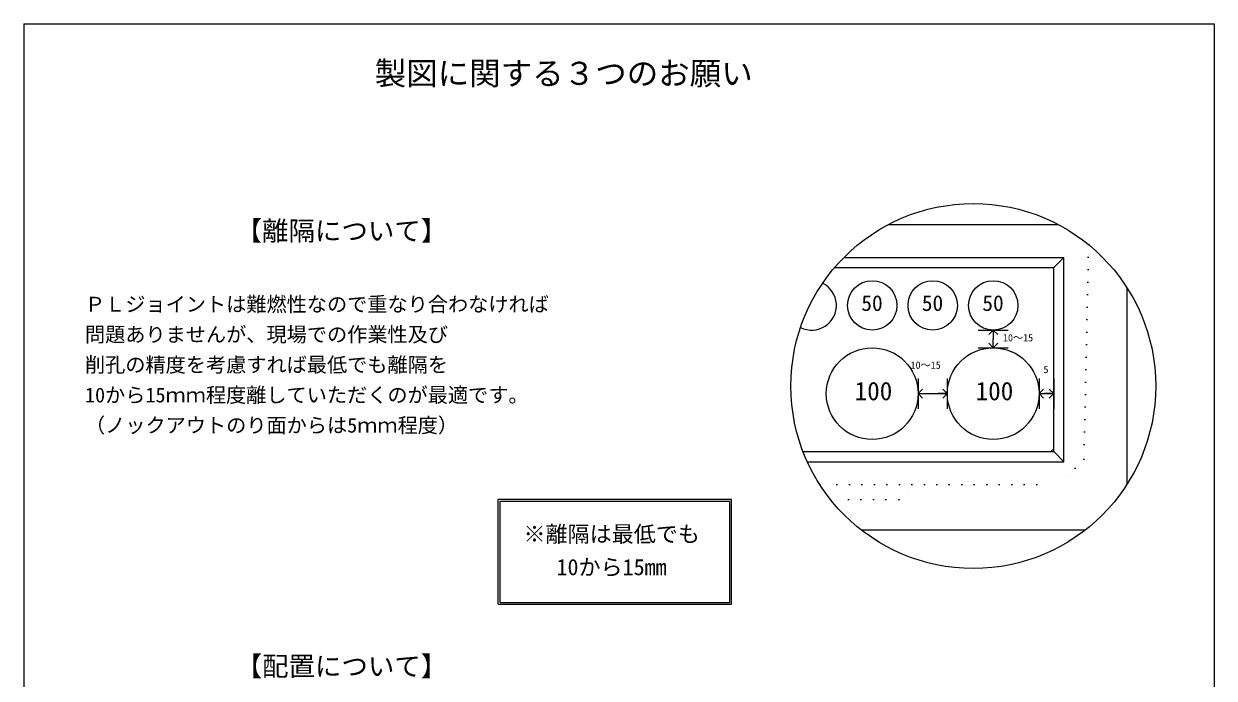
# Model space of a CAD drawing. Units: millimetres, scale not verified. Extents: x -9756 to 9756, y -4628 to 4628.
# Drawn here: x -9756 to -3685, y 1292 to 4628 of the extents above; entities that cross this region are included whole.
import ezdxf
from ezdxf.enums import TextEntityAlignment as Align

# ---------------------------------------------------------------- set-up
doc = ezdxf.new("R2010")
doc.units = ezdxf.units.MM
doc.header["$LTSCALE"] = 20
doc.linetypes.add('DASHED1', pattern=[1.8, 1.2, -0.6])
doc.linetypes.add('USER5', pattern=[3.185, 0.01, -3.175])
for name, color, linetype, lineweight in [('0-2_waku', 7, 'Continuous', 18), ('0-3_gaikei', 7, 'Continuous', 18), ('0-4_kakure', 7, 'DASHED1', 5), ('0-5_sunpou', 7, 'Continuous', 18), ('0-7_hole', 7, 'Continuous', 18), ('0-8_uchigawa', 6, 'Continuous', 18), ('0-D_文字１', 7, 'Continuous', 18)]:
    doc.layers.add(name, color=color, linetype=linetype, lineweight=lineweight)
doc.styles.add('ＭＳ ゴシック', font='')
doc.styles.get('ＭＳ ゴシック').set_extended_font_data('MS Gothic')

# ---------------------------------------------------------------- blocks, each defined once
blk = doc.blocks.new('_Open90')
at = {"layer": '0-5_sunpou', "lineweight": 5}
blk.add_line((0, 0), (-1, 0), dxfattribs=at)
blk.add_lwpolyline([(-0.5, 0.5), (0, 0), (-0.5, -0.5)], dxfattribs=at)

msp = doc.modelspace()

# ---------------------------------------------------------------- linework, layer by layer
at = {"layer": '0-2_waku'}
for p, q in [((-9755.87, 4628.14), (-3684.67, 4628.14)), ((-9755.87, 4628.14), (-3684.67, 4628.14)), ((-9755.87, 4628.14), (-9755.87, -3921.86)), ((-3684.67, 4628.14), (-3684.67, -3921.86))]:
    msp.add_line(p, q, dxfattribs=at)
at = {"layer": '0-3_gaikei'}
for p, q in [((-4478.55, 3603.8), (-5347.82, 3603.8)), ((-4128.93, 2280.95), (-4128.93, 3281.65)), ((-5485.81, 2048.14), (-4340.57, 2048.14))]:
    msp.add_line(p, q, dxfattribs=at)
at = {"layer": '0-4_kakure', "linetype": 'USER5', "lineweight": 18}
for p, q in [((-5696.56, 2279.56), (-5608.85, 2279.56)), ((-5608.85, 2279.56), (-4477.47, 2279.56)), ((-5608.85, 2279.56), (-4477.47, 2279.56)), ((-5549.84, 2202.42), (-5556.08, 2108.91)), ((-5549.84, 2202.42), (-5344.14, 2202.42))]:
    msp.add_line(p, q, dxfattribs=at)
for points in [[(-4325.37, 3502.33), (-4348.9, 2408.13), (-4477.47, 2279.56)], [(-5549.84, 2202.42), (-5292.71, 2202.42), (-5215.57, 2279.56)]]:
    msp.add_lwpolyline(points, dxfattribs=at)
at = {"layer": '0-5_sunpou', "color": 150}
for p, q in [((-4888.88, 3066.39), (-4734.6, 3066.39)), ((-4888.88, 2976.39), (-4734.6, 2976.39)), ((-5194.87, 2819.54), (-5194.87, 2665.26)), ((-5045.73, 2819.54), (-5045.73, 2665.26)), ((-4577.54, 2819.54), (-4577.54, 2665.26)), ((-4503.18, 2819.54), (-4503.18, 2665.26)), ((-5194.87, 2742.4), (-5045.73, 2742.4)), ((-4577.54, 2742.4), (-4503.18, 2742.4)), ((-4503.18, 2461.36), (-4517.4, 2446.7))]:
    msp.add_line(p, q, dxfattribs=at)
msp.add_circle((-4913.19, 2781.3), 930.28, dxfattribs=at)
at = {"layer": '0-7_hole'}
for centre, radius in [((-5428.86, 3192.38), 126), ((-5120.3, 3192.38), 126), ((-4811.74, 3192.38), 126), ((-5428.86, 2742.4), 233.99), ((-4811.74, 2742.4), 233.99)]:
    msp.add_circle(centre, radius, dxfattribs=at)
msp.add_arc((-5737.42, 3192.38), 126, 243.19936, 63.78529, dxfattribs=at)
at = {"layer": '0-8_uchigawa'}
for p, q in [((-5573.42, 3436.66), (-4451.75, 3436.66)), ((-4451.75, 2395.27), (-4451.75, 3436.66)), ((-5620.77, 3385.23), (-5608.85, 3385.23)), ((-4503.18, 2446.7), (-4503.18, 3385.23)), ((-5781.2, 2446.7), (-5608.85, 2446.7)), ((-5608.85, 2446.7), (-4503.18, 2446.7)), ((-4451.75, 2395.27), (-4503.18, 2446.7)), ((-5759.59, 2395.27), (-5608.85, 2395.27)), ((-5608.85, 2395.27), (-4451.75, 2395.27)), ((-7336.25, 2204.14), (-6145.82, 2204.14)), ((-7336.25, 1668.44), (-7336.25, 2204.14)), ((-7326.33, 2194.22), (-6155.74, 2194.22)), ((-7326.33, 1678.36), (-7326.33, 2194.22)), ((-6155.74, 1678.36), (-6155.74, 2194.22)), ((-6145.82, 1668.44), (-6145.82, 2204.14)), ((-7336.25, 1668.44), (-6145.82, 1668.44)), ((-7326.33, 1678.36), (-6155.74, 1678.36))]:
    msp.add_line(p, q, dxfattribs=at)
msp.add_lwpolyline([(-5608.85, 3385.23), (-4503.18, 3385.23), (-4451.75, 3436.66)], dxfattribs=at)

# ---------------------------------------------------------------- block references
at = {"layer": '0-5_sunpou', "xscale": 46.28394, "yscale": 46.28394}
for p, rotation in [((-4811.74, 3066.39), 90), ((-4811.74, 2976.39), 270), ((-5194.87, 2742.4), 180), ((-4577.54, 2742.4), 180)]:
    msp.add_blockref('_Open90', p, dxfattribs=dict(at, rotation=rotation))
for p in [(-5045.73, 2742.4), (-4503.18, 2742.4)]:
    msp.add_blockref('_Open90', p, dxfattribs=at)

# ---------------------------------------------------------------- texts
at = {"layer": '0-D_文字１', "style": 'ＭＳ ゴシック'}
for s, height, p in [('製図に関する３つのお願い', 117.8, (-7966.36, 4281.33)), ('【離隔について】', 98.97, (-8675.86, 3493.48)), ('ＰＬジョイントは難燃性なので重なり合わなければ', 75.41, (-9443.92, 3138.08)), ('50', 80.12, (-5484.38, 3140.08)), ('50', 80.12, (-5175.82, 3140.08)), ('50', 80.12, (-4867.26, 3140.08)), ('問題ありませんが、現場での作業性及び', 75.41, (-9443.92, 2983.8)), ('10～15', 37.7, (-4762.02, 2997.58)), ('削孔の精度を考慮すれば最低でも離隔を', 75.41, (-9443.92, 2829.52)), ('10～15', 37.7, (-5233.29, 2857.71)), ('5', 37.7, (-4555.39, 2835.81)), ('100', 94.26, (-5518.71, 2680.23)), ('100', 94.26, (-4901.59, 2680.23)), ('10から15ｍｍ程度離していただくのが最適です。', 75.41, (-9443.92, 2675.24)), ('（ノックアウトのり面からは5ｍｍ程度）', 75.41, (-9443.92, 2520.96)), ('※離隔は最低でも', 82.47, (-7207.55, 1960.82)), ('\u3000 10から15mm', 82.47, (-7207.55, 1792.08)), ('【配置について】', 98.97, (-8675.86, 1273.62))]:
    msp.add_text(s, height=height, dxfattribs=at).set_placement(p, align=Align.BOTTOM_LEFT)

doc.saveas('drawing.dxf')
